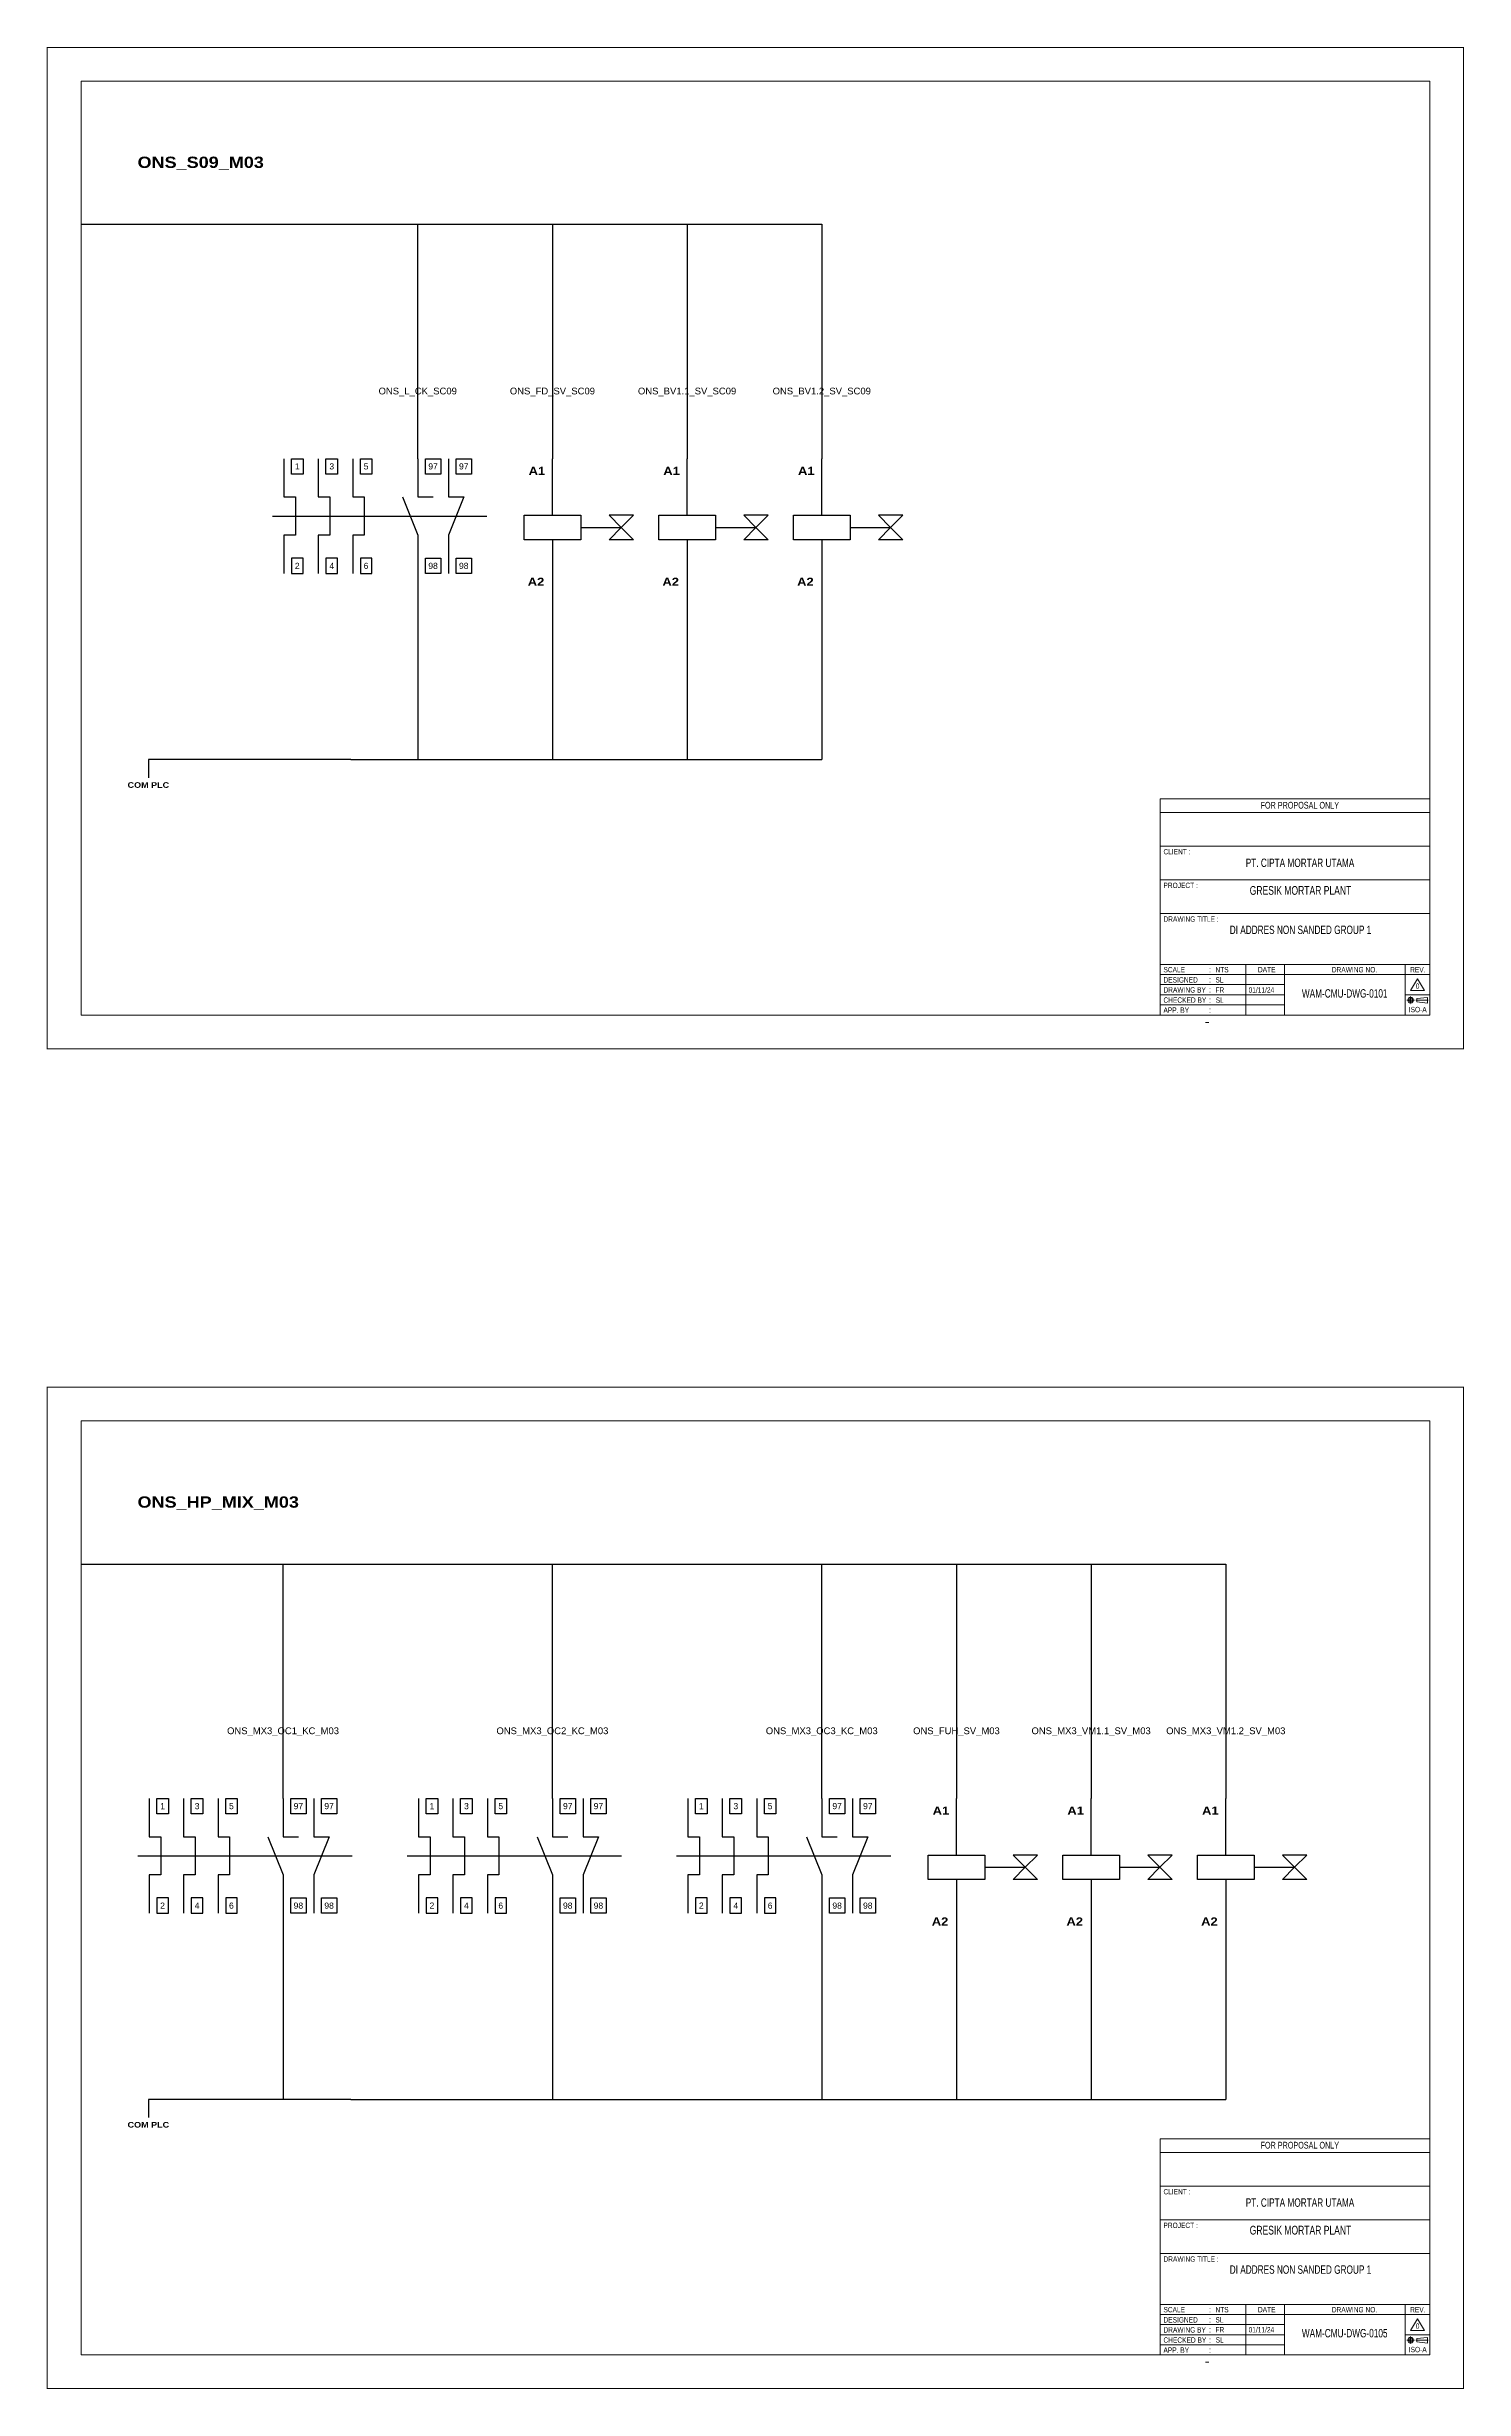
# Model space of a CAD drawing. Header units: centimetres. Extents: x 17259 to 54652, y 10858 to 53453.
# Drawn here: x 40592 to 46874, y 16798 to 27181 of the extents above; entities that cross this region are included whole.
import ezdxf
from ezdxf.enums import TextEntityAlignment as Align

# ---------------------------------------------------------------- set-up
doc = ezdxf.new("R2010")
doc.units = ezdxf.units.CM
doc.header["$MEASUREMENT"] = 0
doc.linetypes.add('CENTER', pattern=[2, 1.25, -0.25, 0.25, -0.25])
for name, color, linetype in [('1', 7, 'Continuous'), ('Etiket-Line-L', 7, 'Continuous'), ('EtIket-Line-S', 2, 'Continuous'), ('Etiket-Text-List0', 2, 'Continuous'), ('Etiket-Text-List1', 3, 'Continuous'), ('Etiket-Text-List2', 1, 'Continuous')]:
    doc.layers.add(name, color=color, linetype=linetype)
for name, color, linetype, lineweight in [('Center_line', 2, 'CENTER', 5), ('Etiket', 7, 'Continuous', 5), ('Object', 4, 'Continuous', 25)]:
    doc.layers.add(name, color=color, linetype=linetype, lineweight=lineweight)
doc.styles.add('Bold', font='ariblk.ttf', dxfattribs={"height": 25.4})
doc.styles.add('DIM', font='romans', dxfattribs={"height": 6.096})
doc.styles.get("Standard").update_dxf_attribs({"font": 'arial.ttf'})

# ---------------------------------------------------------------- blocks, each defined once
blk = doc.blocks.new('x5 Out Line')
at = {"const_width": 0.3}
for points in [[(9.65, 286.71), (0, 286.71), (0, 277.06)], [(405.45, 277.06), (405.45, 286.71), (395.8, 286.71)], [(0, 9.65), (0, 0), (9.65, 0)], [(405.45, 9.65), (405.45, 0), (395.8, 0)]]:
    blk.add_lwpolyline(points, dxfattribs=at)
at = {"lineweight": 15}
blk.add_lwpolyline([(395.8, 9.65), (395.8, 277.06), (9.65, 277.06), (9.65, 9.65)], close=True, dxfattribs=at)
at = {"layer": 'EtIket-Line-S', "lineweight": 9, "ltscale": 0.5}
blk.add_lwpolyline([(0, 0), (405.45, 0), (405.45, 286.71), (0, 286.71)], close=True, dxfattribs=at)
blk = doc.blocks.new('A$C6CDB76E5')
at = {"lineweight": 15}
for p, q in [((-196.2, 0), (-196.2, 157.1)), ((-196.2, 157.1), (0, 157.1)), ((0, 0), (0, 157.1)), ((-196.2, 147.3), (0, 147.3)), ((-196.2, 122.8), (0, 122.8)), ((-196.2, 98.2), (0, 98.2)), ((-196.2, 73.7), (0, 73.7)), ((-196.2, 36.8), (0, 36.8)), ((-134, 0), (-134, 36.8)), ((-105.9, 0), (-105.9, 36.8)), ((-18.1, 0), (-18.1, 36.8)), ((-196.2, 29.4), (0, 29.4)), ((-196.2, 22.1), (-105.9, 22.1)), ((-196.2, 14.7), (-105.9, 14.7)), ((-196.2, 7.4), (-105.9, 7.4)), ((-18.1, 14.7), (0, 14.7))]:
    blk.add_line(p, q, dxfattribs=at)
at = {"layer": 'Center_line', "lineweight": 13}
for p, q in [((-16.9, 10.8), (-11.3, 10.8)), ((-14.1, 13.5), (-14.1, 8)), ((-10.3, 10.8), (-1.2, 10.8))]:
    blk.add_line(p, q, dxfattribs=at)
at = {"layer": 'Etiket-Line-L', "lineweight": 15}
for p, q in [((0, 0), (0, 122.6)), ((-196.2, 0), (0, 0))]:
    blk.add_line(p, q, dxfattribs=at)
blk.add_lwpolyline([(-9, 26.4), (-4, 17.7), (-14.1, 17.7)], close=True, dxfattribs=at)
at = {"layer": 'Object', "lineweight": 15}
blk.add_lwpolyline([(-9.5, 9.5), (-1.9, 8.7), (-1.9, 12.8), (-9.5, 12)], close=True, dxfattribs=at)
for radius in [2.03, 1.27]:
    blk.add_circle((-14.1, 10.8), radius, dxfattribs=at)
at = {"layer": '1', "color": 3, "lineweight": 9, "width": 0.7}
blk.add_text('ISO-A', height=3.91, dxfattribs=at).set_placement((-15.4, 2))
at = {"layer": 'Etiket-Text-List0', "lineweight": 13, "width": 0.7}
for s, height, p in [('CLIENT :', 3.92, (-193.8, 116.8)), ('PROJECT :', 3.92, (-193.8, 92.3)), ('DRAWING TITLE :', 3.923, (-193.8, 67.8)), ('SCALE', 3.92, (-193.8, 31)), (':', 4.17, (-160.6, 31)), ('DATE', 3.92, (-125.1, 31)), ('DRAWING NO.', 3.923, (-71.4, 31)), ('REV.', 3.92, (-14.4, 31)), ('DESIGNED', 3.92, (-193.8, 23.6)), ('DRAWING BY', 3.92, (-193.8, 16.3)), (':', 4.17, (-160.6, 23.6)), (':', 4.17, (-160.6, 16.3)), ('APP. BY ', 3.92, (-193.8, 1.6)), ('CHECKED BY ', 3.923, (-193.8, 8.9)), (':', 4.17, (-160.6, 8.9)), (':', 4.17, (-160.6, 1.6))]:
    blk.add_text(s, height=height, dxfattribs=at).set_placement(p)
at = {"layer": 'Etiket-Text-List1', "lineweight": 9, "width": 0.7}
for tag, p in [('1:XXXX', (-156, 31)), ('EN', (-156, 23.6)), ('EN', (-156, 16.3)), ('DD/MM/YY', (-131.3, 23.6)), ('DD/MM/YY', (-131.3, 16.3)), ('1', (-10.3, 19.1)), ('EN', (-155.8, 8.9)), ('EN', (-155.7, 1.6)), ('DD/MM/YY', (-131.3, 8.9)), ('DD/MM/YY', (-131.3, 1.6))]:
    blk.add_attdef(tag, p, '', height=3.92, dxfattribs=at)
at = {"layer": 'Etiket-Text-List2', "lineweight": 13, "width": 0.7}
for tag, height, p in [('FOR FABRICATION', 4.9, (-94.6, 150.1)), ('CLIENT_NAME', 6.13, (-94.1, 107.7)), ('PROJECT_1', 4.9, (-94.1, 87.5)), ('PROJECT_2', 4.9, (-94.1, 79.2)), ('DRAWING_TITLE1', 6.13, (-94.1, 59)), ('DRAWING_TITLE2', 6.13, (-94.1, 49.9)), ('DRAWING_TITLE3', 6.13, (-94.1, 40.1)), ('LDP-X-XXX-AR-01', 6.13, (-62, 12.7))]:
    blk.add_attdef(tag, text='', height=height, dxfattribs=at).set_placement(p, align=Align.CENTER)

msp = doc.modelspace()

# ---------------------------------------------------------------- linework, layer by layer
at = {"color": 146, "ltscale": 50, "true_color": 0x105689}
for p, q in [((40744, 26394), (41341, 26394)), ((41341, 26394), (41938, 26394)), ((41938, 26394), (42535, 26394)), ((42236, 25355), (42236, 26394)), ((42535, 26394), (43132, 26394)), ((42833, 26394), (42833, 25355)), ((43132, 26394), (43729, 26394)), ((43430, 26394), (43430, 25355)), ((43729, 26394), (44027, 26394)), ((44027, 26394), (44027, 25355)), ((42236, 24846), (42236, 24021)), ((42833, 24753), (42833, 24021)), ((43430, 24745), (43430, 24021)), ((44027, 24745), (44027, 24021)), ((41939, 24021), (41042, 24021)), ((41042, 24021), (41042, 23941)), ((41939, 24021), (43134, 24021)), ((43134, 24021), (43134, 24021)), ((43134, 24021), (44027, 24021)), ((40744, 20455), (41341, 20455)), ((41341, 20455), (41938, 20455)), ((41639, 19416), (41639, 20455)), ((41938, 20455), (42535, 20455)), ((42535, 20455), (43132, 20455)), ((42833, 19416), (42833, 20455)), ((43132, 20455), (43729, 20455)), ((43729, 20455), (44326, 20455)), ((44027, 19416), (44027, 20455)), ((44326, 20455), (44923, 20455)), ((44624, 20455), (44624, 19416)), ((44923, 20455), (45520, 20455)), ((45221, 20455), (45221, 19416)), ((45520, 20455), (45818, 20455)), ((45818, 20455), (45818, 19416)), ((41639, 18907), (41639, 18082)), ((42833, 18907), (42833, 18082)), ((44027, 18907), (44027, 18082)), ((44624, 18813), (44624, 18082)), ((45221, 18813), (45221, 18082)), ((45818, 18813), (45818, 18082)), ((41939, 18082), (41042, 18082)), ((41042, 18082), (41042, 18002)), ((41939, 18082), (43134, 18082)), ((43134, 18082), (43134, 18082)), ((43134, 18082), (45818, 18082))]:
    msp.add_line(p, q, dxfattribs=at)
at = {"ltscale": 50}
for p, q in [((42236, 25355), (42236, 25186)), ((42372, 25355), (42372, 25186)), ((42833, 25104), (42833, 25355)), ((43430, 25104), (43430, 25355)), ((44027, 25104), (44027, 25355)), ((41592, 25101), (42542, 25101)), ((42959, 25050), (43138, 25050)), ((43556, 25050), (43735, 25050)), ((44153, 25050), (44332, 25050)), ((42236, 25016), (42236, 24846)), ((42372, 25016), (42372, 24846)), ((42833, 24996), (42833, 24745)), ((43430, 24996), (43430, 24745)), ((44027, 24996), (44027, 24745)), ((41639, 19416), (41639, 19246)), ((41775, 19416), (41775, 19246)), ((42833, 19416), (42833, 19246)), ((42969, 19416), (42969, 19246)), ((44027, 19416), (44027, 19246)), ((44163, 19416), (44163, 19246)), ((44624, 19165), (44624, 19416)), ((45221, 19165), (45221, 19416)), ((45818, 19165), (45818, 19416)), ((40995, 19162), (41945, 19162)), ((42189, 19162), (43139, 19162)), ((43383, 19162), (44333, 19162)), ((44750, 19111), (44929, 19111)), ((45347, 19111), (45526, 19111)), ((45944, 19111), (46123, 19111)), ((41639, 19077), (41639, 18907)), ((41775, 19077), (41775, 18907)), ((42833, 19077), (42833, 18907)), ((42969, 19077), (42969, 18907)), ((44027, 19077), (44027, 18907)), ((44163, 19077), (44163, 18907)), ((44624, 19057), (44624, 18806)), ((45221, 19057), (45221, 18806)), ((45818, 19057), (45818, 18806))]:
    msp.add_line(p, q, dxfattribs=at)
at = {"color": 1, "ltscale": 50}
for points in [[(41643, 25355), (41643, 25186), (41694, 25186), (41694, 25016), (41643, 25016), (41643, 24846)], [(41795, 25355), (41795, 25186), (41846, 25186), (41846, 25016), (41795, 25016), (41795, 24846)], [(41948, 25355), (41948, 25186), (41999, 25186), (41999, 25016), (41948, 25016), (41948, 24846)], [(41046, 19416), (41046, 19246), (41097, 19246), (41097, 19077), (41046, 19077), (41046, 18907)], [(41198, 19416), (41198, 19246), (41249, 19246), (41249, 19077), (41198, 19077), (41198, 18907)], [(41351, 19416), (41351, 19246), (41402, 19246), (41402, 19077), (41351, 19077), (41351, 18907)], [(42240, 19416), (42240, 19246), (42291, 19246), (42291, 19077), (42240, 19077), (42240, 18907)], [(42392, 19416), (42392, 19246), (42443, 19246), (42443, 19077), (42392, 19077), (42392, 18907)], [(42545, 19416), (42545, 19246), (42596, 19246), (42596, 19077), (42545, 19077), (42545, 18907)], [(43434, 19416), (43434, 19246), (43485, 19246), (43485, 19077), (43434, 19077), (43434, 18907)], [(43586, 19416), (43586, 19246), (43637, 19246), (43637, 19077), (43586, 19077), (43586, 18907)], [(43739, 19416), (43739, 19246), (43790, 19246), (43790, 19077), (43739, 19077), (43739, 18907)]]:
    msp.add_lwpolyline(points, dxfattribs=at)
at = {"ltscale": 50}
for points in [[(41677, 25355), (41728, 25355), (41728, 25287), (41677, 25287)], [(41829, 25355), (41880, 25355), (41880, 25287), (41829, 25287)], [(41982, 25355), (42033, 25355), (42033, 25287), (41982, 25287)], [(42270, 25355), (42338, 25355), (42338, 25287), (42270, 25287)], [(42406, 25355), (42474, 25355), (42474, 25287), (42406, 25287)], [(42708, 25104), (42959, 25104), (42959, 24996), (42708, 24996)], [(43138, 25050), (43192, 25104), (43085, 25104)], [(43138, 25050), (43192, 24996), (43085, 24996)], [(43305, 25104), (43556, 25104), (43556, 24996), (43305, 24996)], [(43735, 25050), (43789, 25104), (43682, 25104)], [(43735, 25050), (43789, 24996), (43682, 24996)], [(43902, 25104), (44153, 25104), (44153, 24996), (43902, 24996)], [(44332, 25050), (44386, 25104), (44279, 25104)], [(44332, 25050), (44386, 24996), (44279, 24996)], [(41677, 24846), (41728, 24846), (41728, 24914), (41677, 24914)], [(41829, 24846), (41880, 24846), (41880, 24914), (41829, 24914)], [(41982, 24846), (42033, 24846), (42033, 24914), (41982, 24914)], [(42270, 24914), (42338, 24914), (42338, 24846), (42270, 24846)], [(42406, 24914), (42474, 24914), (42474, 24846), (42406, 24846)], [(41080, 19416), (41131, 19416), (41131, 19348), (41080, 19348)], [(41232, 19416), (41283, 19416), (41283, 19348), (41232, 19348)], [(41385, 19416), (41436, 19416), (41436, 19348), (41385, 19348)], [(41673, 19416), (41741, 19416), (41741, 19348), (41673, 19348)], [(41809, 19416), (41877, 19416), (41877, 19348), (41809, 19348)], [(42274, 19416), (42325, 19416), (42325, 19348), (42274, 19348)], [(42426, 19416), (42477, 19416), (42477, 19348), (42426, 19348)], [(42579, 19416), (42630, 19416), (42630, 19348), (42579, 19348)], [(42867, 19416), (42935, 19416), (42935, 19348), (42867, 19348)], [(43003, 19416), (43071, 19416), (43071, 19348), (43003, 19348)], [(43468, 19416), (43519, 19416), (43519, 19348), (43468, 19348)], [(43620, 19416), (43671, 19416), (43671, 19348), (43620, 19348)], [(43773, 19416), (43824, 19416), (43824, 19348), (43773, 19348)], [(44061, 19416), (44129, 19416), (44129, 19348), (44061, 19348)], [(44197, 19416), (44265, 19416), (44265, 19348), (44197, 19348)], [(44499, 19165), (44750, 19165), (44750, 19057), (44499, 19057)], [(44929, 19111), (44983, 19165), (44876, 19165)], [(44929, 19111), (44983, 19057), (44876, 19057)], [(45096, 19165), (45347, 19165), (45347, 19057), (45096, 19057)], [(45526, 19111), (45580, 19165), (45473, 19165)], [(45526, 19111), (45580, 19057), (45473, 19057)], [(45693, 19165), (45944, 19165), (45944, 19057), (45693, 19057)], [(46123, 19111), (46177, 19165), (46070, 19165)], [(46123, 19111), (46177, 19057), (46070, 19057)], [(41080, 18907), (41131, 18907), (41131, 18975), (41080, 18975)], [(41232, 18907), (41283, 18907), (41283, 18975), (41232, 18975)], [(41385, 18907), (41436, 18907), (41436, 18975), (41385, 18975)], [(41673, 18975), (41741, 18975), (41741, 18907), (41673, 18907)], [(41809, 18975), (41877, 18975), (41877, 18907), (41809, 18907)], [(42274, 18907), (42325, 18907), (42325, 18975), (42274, 18975)], [(42426, 18907), (42477, 18907), (42477, 18975), (42426, 18975)], [(42579, 18907), (42630, 18907), (42630, 18975), (42579, 18975)], [(42867, 18975), (42935, 18975), (42935, 18907), (42867, 18907)], [(43003, 18975), (43071, 18975), (43071, 18907), (43003, 18907)], [(43468, 18907), (43519, 18907), (43519, 18975), (43468, 18975)], [(43620, 18907), (43671, 18907), (43671, 18975), (43620, 18975)], [(43773, 18907), (43824, 18907), (43824, 18975), (43773, 18975)], [(44061, 18975), (44129, 18975), (44129, 18907), (44061, 18907)], [(44197, 18975), (44265, 18975), (44265, 18907), (44197, 18907)]]:
    msp.add_lwpolyline(points, close=True, dxfattribs=at)
for points in [[(42168, 25186), (42236, 25016)], [(42236, 25186), (42304, 25186)], [(42372, 25186), (42440, 25186), (42372, 25016)], [(41571, 19246), (41639, 19077)], [(41639, 19246), (41707, 19246)], [(41775, 19246), (41843, 19246), (41775, 19077)], [(42765, 19246), (42833, 19077)], [(42833, 19246), (42901, 19246)], [(42969, 19246), (43037, 19246), (42969, 19077)], [(43959, 19246), (44027, 19077)], [(44027, 19246), (44095, 19246)], [(44163, 19246), (44231, 19246), (44163, 19077)]]:
    msp.add_lwpolyline(points, dxfattribs=at)

# ---------------------------------------------------------------- block references
at = {"layer": 'Etiket', "lineweight": 0}
ref = msp.add_blockref('A$C6CDB76E5', (46723, 22889), dxfattribs=dict(at, xscale=6.095870930054101, yscale=6.095870930054101, zscale=6.095870930054101))
ref.add_attrib('FOR FABRICATION', 'FOR PROPOSAL ONLY', dxfattribs={"layer": 'Etiket-Text-List2', "lineweight": 13, "height": 29.89, "width": 0.7}).set_placement((46146, 23804), align=Align.CENTER)
ref.add_attrib('CLIENT_NAME', 'PT. CIPTA MORTAR UTAMA', dxfattribs={"layer": 'Etiket-Text-List2', "lineweight": 13, "height": 37.37, "width": 0.7}).set_placement((46147, 23545), align=Align.CENTER)
ref.add_attrib('PROJECT_1', 'GRESIK MORTAR PLANT', dxfattribs={"layer": 'Etiket-Text-List2', "lineweight": 13, "height": 38.71, "width": 0.7}).set_placement((46149, 23422), align=Align.CENTER)
ref.add_attrib('DRAWING_TITLE1', 'DI ADDRES NON SANDED GROUP 1', dxfattribs={"layer": 'Etiket-Text-List2', "lineweight": 13, "height": 37.37, "width": 0.7}).set_placement((46149, 23248), align=Align.CENTER)
ref.add_attrib('1:XXXX', 'NTS', (45772, 23078), dxfattribs={"layer": 'Etiket-Text-List1', "lineweight": 13, "height": 23.9, "width": 0.7})
ref.add_attrib('EN', 'SL', (45772, 23033), dxfattribs={"layer": 'Etiket-Text-List1', "lineweight": 13, "height": 23.9, "width": 0.7})
ref.add_attrib('EN', 'FR', (45772, 22988), dxfattribs={"layer": 'Etiket-Text-List1', "lineweight": 13, "height": 23.9, "width": 0.7})
ref.add_attrib('DD/MM/YY', '01/11/24', (45919, 22988), dxfattribs={"layer": 'Etiket-Text-List1', "lineweight": 13, "height": 23.9, "width": 0.7})
ref.add_attrib('EN', 'SL', (45773, 22943), dxfattribs={"layer": 'Etiket-Text-List1', "lineweight": 13, "height": 23.9, "width": 0.7})
ref.add_attrib('LDP-X-XXX-AR-01', 'WAM-CMU-DWG-0101', dxfattribs={"layer": 'Etiket-Text-List2', "lineweight": 15, "height": 37.37, "width": 0.7}).set_placement((46345, 22966), align=Align.CENTER)
ref.add_attrib('1', '0', (46660, 23005), dxfattribs={"layer": 'Etiket-Text-List1', "lineweight": 13, "height": 23.9, "width": 0.7})
ref = msp.add_blockref('A$C6CDB76E5', (46723, 16949), dxfattribs=dict(at, xscale=6.095870930054101, yscale=6.095870930054101, zscale=6.095870930054101))
ref.add_attrib('FOR FABRICATION', 'FOR PROPOSAL ONLY', dxfattribs={"layer": 'Etiket-Text-List2', "lineweight": 13, "height": 29.89, "width": 0.7}).set_placement((46146, 17864), align=Align.CENTER)
ref.add_attrib('CLIENT_NAME', 'PT. CIPTA MORTAR UTAMA', dxfattribs={"layer": 'Etiket-Text-List2', "lineweight": 13, "height": 37.37, "width": 0.7}).set_placement((46147, 17606), align=Align.CENTER)
ref.add_attrib('PROJECT_1', 'GRESIK MORTAR PLANT', dxfattribs={"layer": 'Etiket-Text-List2', "lineweight": 13, "height": 38.71, "width": 0.7}).set_placement((46149, 17483), align=Align.CENTER)
ref.add_attrib('DRAWING_TITLE1', 'DI ADDRES NON SANDED GROUP 1', dxfattribs={"layer": 'Etiket-Text-List2', "lineweight": 13, "height": 37.37, "width": 0.7}).set_placement((46149, 17309), align=Align.CENTER)
ref.add_attrib('1:XXXX', 'NTS', (45772, 17138), dxfattribs={"layer": 'Etiket-Text-List1', "lineweight": 13, "height": 23.9, "width": 0.7})
ref.add_attrib('EN', 'SL', (45772, 17093), dxfattribs={"layer": 'Etiket-Text-List1', "lineweight": 13, "height": 23.9, "width": 0.7})
ref.add_attrib('EN', 'FR', (45772, 17049), dxfattribs={"layer": 'Etiket-Text-List1', "lineweight": 13, "height": 23.9, "width": 0.7})
ref.add_attrib('DD/MM/YY', '01/11/24', (45919, 17049), dxfattribs={"layer": 'Etiket-Text-List1', "lineweight": 13, "height": 23.9, "width": 0.7})
ref.add_attrib('EN', 'SL', (45773, 17004), dxfattribs={"layer": 'Etiket-Text-List1', "lineweight": 13, "height": 23.9, "width": 0.7})
ref.add_attrib('LDP-X-XXX-AR-01', 'WAM-CMU-DWG-0105', dxfattribs={"layer": 'Etiket-Text-List2', "lineweight": 15, "height": 37.37, "width": 0.7}).set_placement((46345, 17027), align=Align.CENTER)
ref.add_attrib('1', '0', (46660, 17065), dxfattribs={"layer": 'Etiket-Text-List1', "lineweight": 13, "height": 23.9, "width": 0.7})
at = {"layer": 'Etiket-Line-L', "lineweight": 0}
ref = msp.add_blockref('x5 Out Line', (40594, 22739), dxfattribs=dict(at, xscale=15.48351216233742, yscale=15.48351216233742, zscale=15.48351216233742))
ref.add_attrib('FILE_NAME', '-', (45725, 22847), dxfattribs={"layer": 'Etiket-Text-List1', "lineweight": 13, "height": 21.7, "style": 'DIM', "width": 0.7})
ref = msp.add_blockref('x5 Out Line', (40594, 16800), dxfattribs=dict(at, xscale=15.48351216233742, yscale=15.48351216233742, zscale=15.48351216233742))
ref.add_attrib('FILE_NAME', '-', (45725, 16908), dxfattribs={"layer": 'Etiket-Text-List1', "lineweight": 13, "height": 21.7, "style": 'DIM', "width": 0.7})

# ---------------------------------------------------------------- texts
at = {"ltscale": 500, "style": 'Bold'}
for s, p in [('ONS_S09_M03', (40994, 26644)), ('ONS_HP_MIX_M03', (40994, 20705))]:
    msp.add_text(s, height=50, dxfattribs=at).set_placement(p)
at = {"ltscale": 50}
for s, p in [('ONS_L_CK_SC09', (42236, 25655)), ('ONS_FD_SV_SC09', (42833, 25655)), ('ONS_BV1.1_SV_SC09', (43430, 25655)), ('ONS_BV1.2_SV_SC09', (44027, 25655)), ('ONS_MX3_OC1_KC_M03', (41639, 19716)), ('ONS_MX3_OC2_KC_M03', (42833, 19716)), ('ONS_MX3_OC3_KC_M03', (44027, 19716)), ('ONS_FUH_SV_M03', (44624, 19716)), ('ONS_MX3_VM1.1_SV_M03', (45221, 19716)), ('ONS_MX3_VM1.2_SV_M03', (45818, 19716))]:
    msp.add_text(s, height=30, dxfattribs=at).set_placement(p, align=Align.MIDDLE_CENTER)
at = {"ltscale": 500}
for s, p in [('3', (41855, 25321)), ('97', (42304, 25321)), ('97', (42440, 25321)), ('1', (41702, 25321)), ('5', (42007, 25321)), ('2', (41702, 24880)), ('4', (41855, 24880)), ('6', (42007, 24880)), ('98', (42304, 24880)), ('98', (42440, 24880)), ('1', (41105, 19382)), ('3', (41258, 19382)), ('5', (41410, 19382)), ('97', (41707, 19382)), ('97', (41843, 19382)), ('1', (42299, 19382)), ('3', (42452, 19382)), ('5', (42604, 19382)), ('97', (42901, 19382)), ('97', (43037, 19382)), ('1', (43493, 19382)), ('3', (43646, 19382)), ('5', (43798, 19382)), ('97', (44095, 19382)), ('97', (44231, 19382)), ('2', (41105, 18941)), ('4', (41258, 18941)), ('6', (41410, 18941)), ('98', (41707, 18941)), ('98', (41843, 18941)), ('2', (42299, 18941)), ('4', (42452, 18941)), ('6', (42604, 18941)), ('98', (42901, 18941)), ('98', (43037, 18941)), ('2', (43493, 18941)), ('4', (43646, 18941)), ('6', (43798, 18941)), ('98', (44095, 18941)), ('98', (44231, 18941))]:
    msp.add_text(s, height=27.1, dxfattribs=at).set_placement(p, align=Align.MIDDLE_CENTER)
at = {"ltscale": 500, "style": 'Bold'}
for p in [(42801, 25319), (43398, 25319), (43995, 25319), (44592, 19380), (45189, 19380), (45786, 19380)]:
    msp.add_text('A1', height=35.9, dxfattribs=at).set_placement(p, align=Align.TOP_RIGHT)
for p in [(42797, 24781), (43394, 24781), (43991, 24781), (44588, 18842), (45185, 18842), (45782, 18842)]:
    msp.add_text('A2', height=35.9, dxfattribs=at).set_placement(p, align=Align.BOTTOM_RIGHT)
at = {"ltscale": 50, "style": 'Bold'}
for p in [(41042, 23921), (41042, 17982)]:
    msp.add_text('COM PLC', height=25, dxfattribs=at).set_placement(p, align=Align.TOP_CENTER)

doc.saveas('drawing.dxf')
